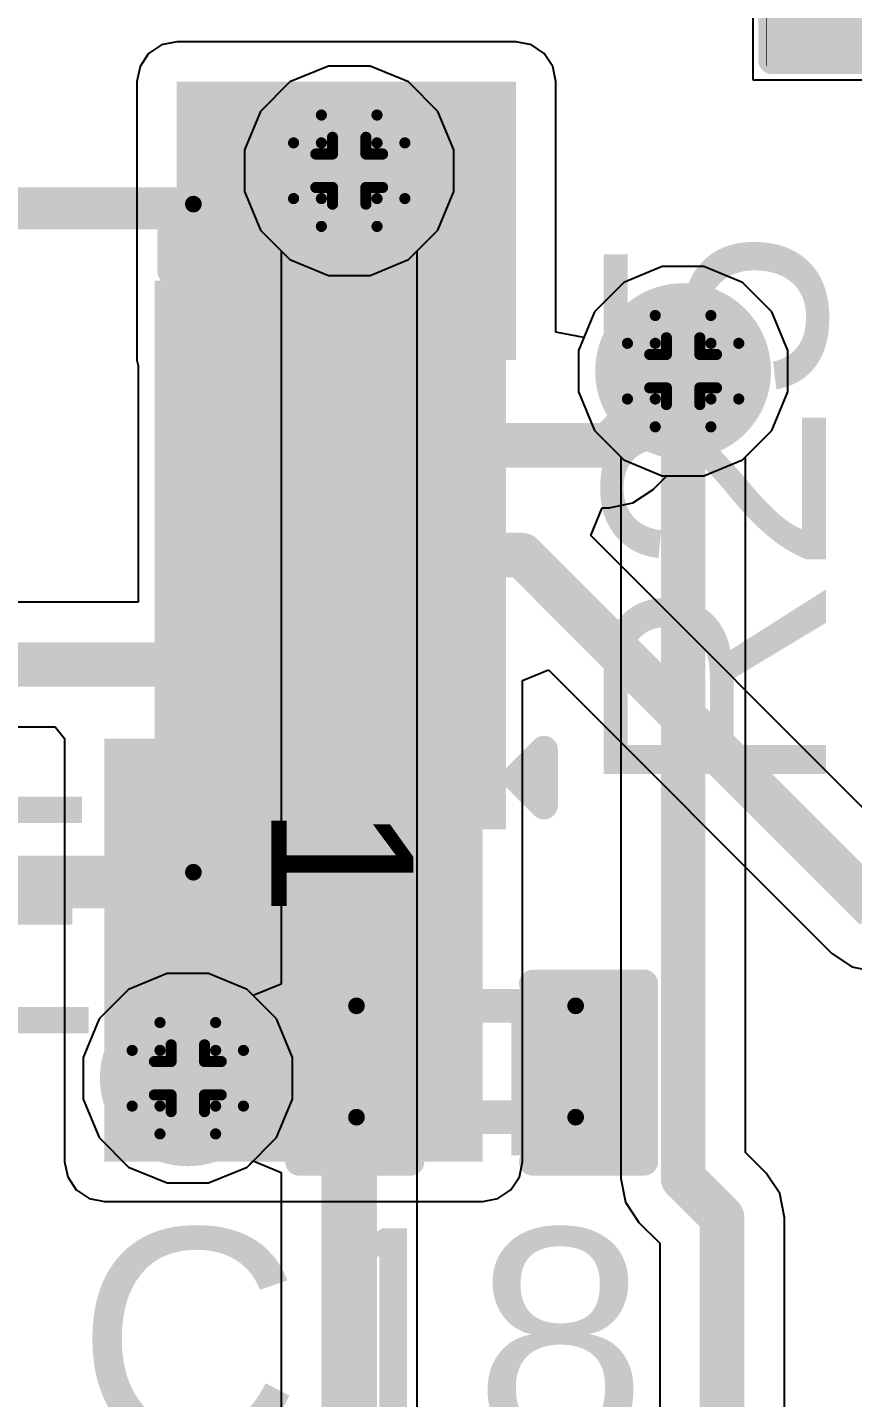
# Model space of a CAD drawing. Header units: inches. Extents: x -0.1 to 17.9, y -0.8 to 4.8.
# Drawn here: x 0.8502 to 0.9985, y 3.1356 to 3.3817 of the extents above; entities that cross this region are included whole.
import ezdxf

# ---------------------------------------------------------------- set-up
doc = ezdxf.new("R2010")
doc.units = ezdxf.units.IN
doc.header["$MEASUREMENT"] = 0
for name, color, linetype in [('Bottom Layer 1', 5, 'Continuous'), ('Bottom Solder', 6, 'Continuous'), ('Drill Drawing', 1, 'Continuous'), ('GND+Signal', 16, 'Continuous'), ('Pad Holes', 156, 'Continuous'), ('PWR+Signal', 76, 'Continuous'), ('Top 3D Body', 56, 'Continuous'), ('Top Layer 1', 1, 'Continuous'), ('Top Overlay', 2, 'Continuous'), ('Top Paste', 8, 'Continuous'), ('Top Solder', 216, 'Continuous'), ('Via Holes', 16, 'Continuous')]:
    doc.layers.add(name, color=color, linetype=linetype)
doc.styles.add('Arial', font='', dxfattribs={"height": 0.2})
doc.styles.get('Arial').set_extended_font_data('Arial')

# ---------------------------------------------------------------- blocks, each defined once
blk = doc.blocks.new('10_MSOP_117')
at = {"layer": 'Top Layer 1'}
for points in [[(-0.11417, 0.04528), (-0.05906, 0.04528), (-0.05906, 0.03346), (-0.11417, 0.03346)], [(0.05906, 0.04528), (0.11417, 0.04528), (0.11417, 0.03346), (0.05906, 0.03346)], [(-0.11417, 0.02559), (-0.05906, 0.02559), (-0.05906, 0.01378), (-0.11417, 0.01378)], [(0.05906, 0.02559), (0.11417, 0.02559), (0.11417, 0.01378), (0.05906, 0.01378)], [(-0.11417, 0.00591), (-0.05906, 0.00591), (-0.05906, -0.00591), (-0.11417, -0.00591)], [(0.05906, 0.00591), (0.11417, 0.00591), (0.11417, -0.00591), (0.05906, -0.00591)], [(-0.11417, -0.01378), (-0.05906, -0.01378), (-0.05906, -0.02559), (-0.11417, -0.02559)], [(0.05906, -0.01378), (0.11417, -0.01378), (0.11417, -0.02559), (0.05906, -0.02559)], [(-0.11417, -0.03346), (-0.05906, -0.03346), (-0.05906, -0.04528), (-0.11417, -0.04528)], [(0.05906, -0.03346), (0.11417, -0.03346), (0.11417, -0.04528), (0.05906, -0.04528)]]:
    blk.add_hatch(color=1, dxfattribs=at).paths.add_polyline_path(points)
at = {"layer": 'Top Paste'}
for points in [[(-0.11417, 0.04528), (-0.05906, 0.04528), (-0.05906, 0.03346), (-0.11417, 0.03346)], [(0.05906, 0.04528), (0.11417, 0.04528), (0.11417, 0.03346), (0.05906, 0.03346)], [(-0.11417, 0.02559), (-0.05906, 0.02559), (-0.05906, 0.01378), (-0.11417, 0.01378)], [(0.05906, 0.02559), (0.11417, 0.02559), (0.11417, 0.01378), (0.05906, 0.01378)], [(-0.11417, 0.00591), (-0.05906, 0.00591), (-0.05906, -0.00591), (-0.11417, -0.00591)], [(0.05906, 0.00591), (0.11417, 0.00591), (0.11417, -0.00591), (0.05906, -0.00591)], [(-0.11417, -0.01378), (-0.05906, -0.01378), (-0.05906, -0.02559), (-0.11417, -0.02559)], [(0.05906, -0.01378), (0.11417, -0.01378), (0.11417, -0.02559), (0.05906, -0.02559)], [(-0.11417, -0.03346), (-0.05906, -0.03346), (-0.05906, -0.04528), (-0.11417, -0.04528)], [(0.05906, -0.03346), (0.11417, -0.03346), (0.11417, -0.04528), (0.05906, -0.04528)]]:
    blk.add_hatch(color=8, dxfattribs=at).paths.add_polyline_path(points)
at = {"layer": 'Top Solder'}
for points in [[(-0.11817, 0.04928), (-0.05506, 0.04928), (-0.05506, 0.02946), (-0.11817, 0.02946)], [(0.05506, 0.04928), (0.11817, 0.04928), (0.11817, 0.02946), (0.05506, 0.02946)], [(-0.11817, 0.02959), (-0.05506, 0.02959), (-0.05506, 0.00978), (-0.11817, 0.00978)], [(0.05506, 0.02959), (0.11817, 0.02959), (0.11817, 0.00978), (0.05506, 0.00978)], [(-0.11817, 0.00991), (-0.05506, 0.00991), (-0.05506, -0.00991), (-0.11817, -0.00991)], [(0.05506, 0.00991), (0.11817, 0.00991), (0.11817, -0.00991), (0.05506, -0.00991)], [(-0.11817, -0.00978), (-0.05506, -0.00978), (-0.05506, -0.02959), (-0.11817, -0.02959)], [(0.05506, -0.00978), (0.11817, -0.00978), (0.11817, -0.02959), (0.05506, -0.02959)], [(-0.11817, -0.02946), (-0.05506, -0.02946), (-0.05506, -0.04928), (-0.11817, -0.04928)], [(0.05506, -0.02946), (0.11817, -0.02946), (0.11817, -0.04928), (0.05506, -0.04928)]]:
    blk.add_hatch(color=216, dxfattribs=at).paths.add_polyline_path(points)
at = {"layer": 'Top Overlay'}
for points in [[(0.058, 0.061, 0.005, 0.005, 0), (-0.058, 0.061, 0.005, 0.005, 0)], [(-0.058, 0.061, 0.005, 0.005, 0), (-0.058, 0.051, 0.005, 0.005, 0)], [(0.058, 0.061, 0.005, 0.005, 0), (0.058, 0.051, 0.005, 0.005, 0)], [(-0.12, 0.04, 0.005, 0.005, 0), (-0.125, 0.045, 0.005, 0.005, 0)], [(-0.125, 0.045, 0.005, 0.005, 0), (-0.125, 0.035, 0.005, 0.005, 0)], [(-0.12, 0.04, 0.005, 0.005, 0), (-0.125, 0.035, 0.005, 0.005, 0)], [(-0.058, -0.051, 0.005, 0.005, 0), (-0.058, -0.061, 0.005, 0.005, 0)], [(0.058, -0.051, 0.005, 0.005, 0), (0.058, -0.061, 0.005, 0.005, 0)], [(0.058, -0.061, 0.005, 0.005, 0), (-0.058, -0.061, 0.005, 0.005, 0)]]:
    blk.add_lwpolyline(points, format="xyseb", dxfattribs=at)
for points in [[(-0.05925, 0.061, 0.0025, 0.0025, 1), (-0.05675, 0.061, 0.0025, 0.0025, 1)], [(-0.05925, 0.061, 0.0025, 0.0025, 1), (-0.05675, 0.061, 0.0025, 0.0025, 1)], [(0.05675, 0.061, 0.0025, 0.0025, 1), (0.05925, 0.061, 0.0025, 0.0025, 1)], [(0.05675, 0.061, 0.0025, 0.0025, 1), (0.05925, 0.061, 0.0025, 0.0025, 1)], [(-0.05925, 0.051, 0.0025, 0.0025, 1), (-0.05675, 0.051, 0.0025, 0.0025, 1)], [(0.05675, 0.051, 0.0025, 0.0025, 1), (0.05925, 0.051, 0.0025, 0.0025, 1)], [(-0.12625, 0.045, 0.0025, 0.0025, 1), (-0.12375, 0.045, 0.0025, 0.0025, 1)], [(-0.12625, 0.045, 0.0025, 0.0025, 1), (-0.12375, 0.045, 0.0025, 0.0025, 1)], [(-0.12125, 0.04, 0.0025, 0.0025, 1), (-0.11875, 0.04, 0.0025, 0.0025, 1)], [(-0.12125, 0.04, 0.0025, 0.0025, 1), (-0.11875, 0.04, 0.0025, 0.0025, 1)], [(-0.12625, 0.035, 0.0025, 0.0025, 1), (-0.12375, 0.035, 0.0025, 0.0025, 1)], [(-0.12625, 0.035, 0.0025, 0.0025, 1), (-0.12375, 0.035, 0.0025, 0.0025, 1)], [(-0.05925, -0.051, 0.0025, 0.0025, 1), (-0.05675, -0.051, 0.0025, 0.0025, 1)], [(0.05675, -0.051, 0.0025, 0.0025, 1), (0.05925, -0.051, 0.0025, 0.0025, 1)], [(-0.05925, -0.061, 0.0025, 0.0025, 1), (-0.05675, -0.061, 0.0025, 0.0025, 1)], [(-0.05925, -0.061, 0.0025, 0.0025, 1), (-0.05675, -0.061, 0.0025, 0.0025, 1)], [(0.05675, -0.061, 0.0025, 0.0025, 1), (0.05925, -0.061, 0.0025, 0.0025, 1)], [(0.05675, -0.061, 0.0025, 0.0025, 1), (0.05925, -0.061, 0.0025, 0.0025, 1)]]:
    blk.add_lwpolyline(points, format="xyseb", close=True, dxfattribs=at)
blk = doc.blocks.new('R___0402_138')
at = {"layer": 'Top Layer 1'}
for points in [[(-0.0275, -0.0125), (-0.0275, 0.0125), (-0.0095, 0.0125), (-0.0095, -0.0125)], [(0.0095, -0.0125), (0.0095, 0.0125), (0.0275, 0.0125), (0.0275, -0.0125)]]:
    blk.add_hatch(color=1, dxfattribs=at).paths.add_polyline_path(points)
at = {"layer": 'Top Paste'}
for points in [[(-0.0275, -0.0125), (-0.0275, 0.0125), (-0.0095, 0.0125), (-0.0095, -0.0125)], [(0.0095, -0.0125), (0.0095, 0.0125), (0.0275, 0.0125), (0.0275, -0.0125)]]:
    blk.add_hatch(color=8, dxfattribs=at).paths.add_polyline_path(points)
at = {"layer": 'Top Solder'}
for points in [[(-0.02967, -0.01466), (-0.02967, 0.01467), (-0.00733, 0.01467), (-0.00733, -0.01466)], [(0.00733, -0.01466), (0.00733, 0.01467), (0.02967, 0.01467), (0.02967, -0.01466)]]:
    blk.add_hatch(color=216, dxfattribs=at).paths.add_polyline_path(points)
at = {"layer": 'Top Overlay'}
for points in [[(-0.031, -0.016, 0.005, 0.005, 0), (-0.031, 0.016, 0.005, 0.005, 0)], [(0.031, 0.016, 0.005, 0.005, 0), (-0.031, 0.016, 0.005, 0.005, 0)], [(0.031, -0.016, 0.005, 0.005, 0), (0.031, 0.016, 0.005, 0.005, 0)], [(0.031, -0.016, 0.005, 0.005, 0), (-0.031, -0.016, 0.005, 0.005, 0)], [(0.032, -0.017, 0.000127, 0.000127, 0), (-0.032, -0.017, 0.000127, 0.000127, 0)]]:
    blk.add_lwpolyline(points, format="xyseb", dxfattribs=at)
for points in [[(-0.03225, 0.016, 0.0025, 0.0025, 1), (-0.02975, 0.016, 0.0025, 0.0025, 1)], [(-0.03225, 0.016, 0.0025, 0.0025, 1), (-0.02975, 0.016, 0.0025, 0.0025, 1)], [(0.02975, 0.016, 0.0025, 0.0025, 1), (0.03225, 0.016, 0.0025, 0.0025, 1)], [(0.02975, 0.016, 0.0025, 0.0025, 1), (0.03225, 0.016, 0.0025, 0.0025, 1)], [(-0.03225, -0.016, 0.0025, 0.0025, 1), (-0.02975, -0.016, 0.0025, 0.0025, 1)], [(-0.03225, -0.016, 0.0025, 0.0025, 1), (-0.02975, -0.016, 0.0025, 0.0025, 1)], [(0.02975, -0.016, 0.0025, 0.0025, 1), (0.03225, -0.016, 0.0025, 0.0025, 1)], [(0.02975, -0.016, 0.0025, 0.0025, 1), (0.03225, -0.016, 0.0025, 0.0025, 1)], [(-0.03203, -0.017, 0.0000635, 0.0000635, 1), (-0.03197, -0.017, 0.0000635, 0.0000635, 1)], [(0.03197, -0.017, 0.0000635, 0.0000635, 1), (0.03203, -0.017, 0.0000635, 0.0000635, 1)]]:
    blk.add_lwpolyline(points, format="xyseb", close=True, dxfattribs=at)
blk = doc.blocks.new('C___0402_230')
at = {"layer": 'Top Layer 1'}
for points in [[(-0.0275, -0.0125), (-0.0275, 0.0125), (-0.0095, 0.0125), (-0.0095, -0.0125)], [(0.0095, -0.0125), (0.0095, 0.0125), (0.0275, 0.0125), (0.0275, -0.0125)]]:
    blk.add_hatch(color=1, dxfattribs=at).paths.add_polyline_path(points)
at = {"layer": 'Top Paste'}
for points in [[(-0.0275, -0.0125), (-0.0275, 0.0125), (-0.0095, 0.0125), (-0.0095, -0.0125)], [(0.0095, -0.0125), (0.0095, 0.0125), (0.0275, 0.0125), (0.0275, -0.0125)]]:
    blk.add_hatch(color=8, dxfattribs=at).paths.add_polyline_path(points)
at = {"layer": 'Top Solder'}
for points in [[(-0.02986, -0.01486), (-0.02986, 0.01486), (-0.00714, 0.01486), (-0.00714, -0.01486)], [(0.00714, -0.01486), (0.00714, 0.01486), (0.02986, 0.01486), (0.02986, -0.01486)]]:
    blk.add_hatch(color=216, dxfattribs=at).paths.add_polyline_path(points)
at = {"layer": 'Top Overlay'}
for points in [[(-0.031, 0.016, 0.005, 0.005, 0), (-0.031, -0.016, 0.005, 0.005, 0)], [(-0.011, 0.016, 0.005, 0.005, 0), (-0.031, 0.016, 0.005, 0.005, 0)], [(0.031, 0.016, 0.005, 0.005, 0), (0.011, 0.016, 0.005, 0.005, 0)], [(0.031, 0.016, 0.005, 0.005, 0), (0.031, -0.016, 0.005, 0.005, 0)], [(-0.011, -0.016, 0.005, 0.005, 0), (-0.031, -0.016, 0.005, 0.005, 0)], [(0.031, -0.016, 0.005, 0.005, 0), (0.011, -0.016, 0.005, 0.005, 0)]]:
    blk.add_lwpolyline(points, format="xyseb", dxfattribs=at)
for points in [[(-0.03225, 0.016, 0.0025, 0.0025, 1), (-0.02975, 0.016, 0.0025, 0.0025, 1)], [(-0.03225, 0.016, 0.0025, 0.0025, 1), (-0.02975, 0.016, 0.0025, 0.0025, 1)], [(-0.01225, 0.016, 0.0025, 0.0025, 1), (-0.00975, 0.016, 0.0025, 0.0025, 1)], [(0.00975, 0.016, 0.0025, 0.0025, 1), (0.01225, 0.016, 0.0025, 0.0025, 1)], [(0.02975, 0.016, 0.0025, 0.0025, 1), (0.03225, 0.016, 0.0025, 0.0025, 1)], [(0.02975, 0.016, 0.0025, 0.0025, 1), (0.03225, 0.016, 0.0025, 0.0025, 1)], [(-0.03225, -0.016, 0.0025, 0.0025, 1), (-0.02975, -0.016, 0.0025, 0.0025, 1)], [(-0.03225, -0.016, 0.0025, 0.0025, 1), (-0.02975, -0.016, 0.0025, 0.0025, 1)], [(-0.01225, -0.016, 0.0025, 0.0025, 1), (-0.00975, -0.016, 0.0025, 0.0025, 1)], [(0.00975, -0.016, 0.0025, 0.0025, 1), (0.01225, -0.016, 0.0025, 0.0025, 1)], [(0.02975, -0.016, 0.0025, 0.0025, 1), (0.03225, -0.016, 0.0025, 0.0025, 1)], [(0.02975, -0.016, 0.0025, 0.0025, 1), (0.03225, -0.016, 0.0025, 0.0025, 1)]]:
    blk.add_lwpolyline(points, format="xyseb", close=True, dxfattribs=at)

msp = doc.modelspace()

# ---------------------------------------------------------------- hatches: boundary and pattern name
at = {"layer": 'Bottom Layer 1'}
h = msp.add_hatch(color=5, dxfattribs=at)
edge = h.paths.add_edge_path()
edge.add_arc((0.908, 3.356), 0.01181, 0, 360)
h = msp.add_hatch(color=5, dxfattribs=at)
edge = h.paths.add_edge_path()
edge.add_arc((0.968, 3.32), 0.01181, 0, 360)
h = msp.add_hatch(color=5, dxfattribs=at)
edge = h.paths.add_edge_path()
edge.add_arc((0.879, 3.193), 0.01181, 0, 360)
at = {"layer": 'Bottom Solder'}
h = msp.add_hatch(color=6, dxfattribs=at)
edge = h.paths.add_edge_path()
edge.add_arc((0.908, 3.356), 0.01581, 0, 360)
h = msp.add_hatch(color=6, dxfattribs=at)
edge = h.paths.add_edge_path()
edge.add_arc((0.968, 3.32), 0.01581, 0, 360)
h = msp.add_hatch(color=6, dxfattribs=at)
edge = h.paths.add_edge_path()
edge.add_arc((0.879, 3.193), 0.01581, 0, 360)
at = {"layer": 'GND+Signal'}
h = msp.add_hatch(color=16, dxfattribs=at)
edge = h.paths.add_edge_path()
edge.add_arc((0.908, 3.356), 0.01181, 0, 360)
h = msp.add_hatch(color=16, dxfattribs=at)
edge = h.paths.add_edge_path()
edge.add_arc((0.968, 3.32), 0.01181, 0, 360)
h = msp.add_hatch(color=16, dxfattribs=at)
edge = h.paths.add_edge_path()
edge.add_arc((0.879, 3.193), 0.01181, 0, 360)
at = {"layer": 'Pad Holes'}
h = msp.add_hatch(color=7, dxfattribs=at)
edge = h.paths.add_edge_path()
edge.add_arc((0.88, 3.35), 0.0015, 0, 360)
h = msp.add_hatch(color=7, dxfattribs=at)
edge = h.paths.add_edge_path()
edge.add_arc((0.88, 3.35), 0.0015, 0, 360)
h = msp.add_hatch(color=7, dxfattribs=at)
edge = h.paths.add_edge_path()
edge.add_arc((0.88, 3.23), 0.0015, 0, 360)
h = msp.add_hatch(color=7, dxfattribs=at)
edge = h.paths.add_edge_path()
edge.add_arc((0.88, 3.23), 0.0015, 0, 360)
h = msp.add_hatch(color=7, dxfattribs=at)
edge = h.paths.add_edge_path()
edge.add_arc((0.90931, 3.206), 0.0015, 0, 360)
h = msp.add_hatch(color=7, dxfattribs=at)
edge = h.paths.add_edge_path()
edge.add_arc((0.94869, 3.206), 0.0015, 0, 360)
h = msp.add_hatch(color=7, dxfattribs=at)
edge = h.paths.add_edge_path()
edge.add_arc((0.90931, 3.186), 0.0015, 0, 360)
h = msp.add_hatch(color=7, dxfattribs=at)
edge = h.paths.add_edge_path()
edge.add_arc((0.94869, 3.186), 0.0015, 0, 360)
at = {"layer": 'PWR+Signal'}
h = msp.add_hatch(color=76, dxfattribs=at)
edge = h.paths.add_edge_path()
edge.add_arc((0.908, 3.356), 0.01181, 0, 360)
h = msp.add_hatch(color=76, dxfattribs=at)
edge = h.paths.add_edge_path()
edge.add_arc((0.968, 3.32), 0.01181, 0, 360)
h = msp.add_hatch(color=76, dxfattribs=at)
edge = h.paths.add_edge_path()
edge.add_arc((0.879, 3.193), 0.01181, 0, 360)
at = {"layer": 'Top 3D Body'}
h = msp.add_hatch(color=56, dxfattribs=at)
edge = h.paths.add_edge_path()
edge.add_arc((0.88, 3.35), 0.0015, 0, 360)
h = msp.add_hatch(color=56, dxfattribs=at)
edge = h.paths.add_edge_path()
edge.add_arc((0.88, 3.35), 0.0015, 0, 360)
h = msp.add_hatch(color=56, dxfattribs=at)
edge = h.paths.add_edge_path()
edge.add_arc((0.88, 3.23), 0.0015, 0, 360)
h = msp.add_hatch(color=56, dxfattribs=at)
edge = h.paths.add_edge_path()
edge.add_arc((0.88, 3.23), 0.0015, 0, 360)
h = msp.add_hatch(color=56, dxfattribs=at)
edge = h.paths.add_edge_path()
edge.add_arc((0.90931, 3.206), 0.0015, 0, 360)
h = msp.add_hatch(color=56, dxfattribs=at)
edge = h.paths.add_edge_path()
edge.add_arc((0.94869, 3.206), 0.0015, 0, 360)
h = msp.add_hatch(color=56, dxfattribs=at)
edge = h.paths.add_edge_path()
edge.add_arc((0.90931, 3.186), 0.0015, 0, 360)
h = msp.add_hatch(color=56, dxfattribs=at)
edge = h.paths.add_edge_path()
edge.add_arc((0.94869, 3.186), 0.0015, 0, 360)
at = {"layer": 'Top Layer 1'}
for points in [[(0.877, 3.322), (0.938, 3.322), (0.938, 3.372), (0.877, 3.372)], [(0.864, 3.178), (0.932, 3.178), (0.932, 3.254), (0.864, 3.254)]]:
    msp.add_hatch(color=1, dxfattribs=at).paths.add_polyline_path(points)
h = msp.add_hatch(color=1, dxfattribs=at)
edge = h.paths.add_edge_path()
edge.add_arc((0.908, 3.356), 0.01181, 0, 360)
h = msp.add_hatch(color=1, dxfattribs=at)
edge = h.paths.add_edge_path()
edge.add_arc((0.968, 3.32), 0.01181, 0, 360)
h = msp.add_hatch(color=1, dxfattribs=at)
edge = h.paths.add_edge_path()
edge.add_arc((0.879, 3.193), 0.01181, 0, 360)
at = {"layer": 'Via Holes'}
h = msp.add_hatch(color=7, dxfattribs=at)
edge = h.paths.add_edge_path()
edge.add_arc((0.908, 3.356), 0.00591, 0, 360)
h = msp.add_hatch(color=7, dxfattribs=at)
edge = h.paths.add_edge_path()
edge.add_arc((0.968, 3.32), 0.00591, 0, 360)
h = msp.add_hatch(color=7, dxfattribs=at)
edge = h.paths.add_edge_path()
edge.add_arc((0.879, 3.193), 0.00591, 0, 360)

# ---------------------------------------------------------------- linework, layer by layer
at = {"layer": 'Bottom Layer 1'}
for p, q in [((0.90426, 3.37481), (0.89734, 3.37195)), ((0.91174, 3.37481), (0.90426, 3.37481)), ((0.91866, 3.37195), (0.91174, 3.37481)), ((0.89734, 3.37195), (0.89205, 3.36666)), ((0.92395, 3.36666), (0.91866, 3.37195)), ((0.89205, 3.36666), (0.88919, 3.35974)), ((0.92681, 3.35974), (0.92395, 3.36666)), ((0.88919, 3.35974), (0.88919, 3.35226)), ((0.92681, 3.35226), (0.92681, 3.35974)), ((0.88919, 3.35226), (0.89205, 3.34534)), ((0.92395, 3.34534), (0.92681, 3.35226)), ((0.89205, 3.34534), (0.89734, 3.34005)), ((0.91866, 3.34005), (0.92395, 3.34534)), ((0.89734, 3.34005), (0.90426, 3.33719)), ((0.91174, 3.33719), (0.91866, 3.34005)), ((0.96426, 3.33881), (0.95734, 3.33595)), ((0.97174, 3.33881), (0.96426, 3.33881)), ((0.97866, 3.33595), (0.97174, 3.33881)), ((0.90426, 3.33719), (0.91174, 3.33719)), ((0.95734, 3.33595), (0.95205, 3.33066)), ((0.98395, 3.33066), (0.97866, 3.33595)), ((0.95205, 3.33066), (0.94919, 3.32374)), ((0.98681, 3.32374), (0.98395, 3.33066)), ((0.94919, 3.32374), (0.94919, 3.31626)), ((0.98681, 3.31626), (0.98681, 3.32374)), ((0.94919, 3.31626), (0.95205, 3.30934)), ((0.98395, 3.30934), (0.98681, 3.31626)), ((0.95205, 3.30934), (0.95678, 3.30461)), ((0.97922, 3.30461), (0.98395, 3.30934)), ((0.95678, 3.30461), (0.95678, 3.175)), ((0.97922, 3.17965), (0.97922, 3.30461)), ((0.87526, 3.21181), (0.86834, 3.20895)), ((0.88274, 3.21181), (0.87526, 3.21181)), ((0.88966, 3.20895), (0.88274, 3.21181)), ((0.86834, 3.20895), (0.86305, 3.20366)), ((0.89495, 3.20366), (0.88966, 3.20895)), ((0.86305, 3.20366), (0.86019, 3.19674)), ((0.89781, 3.19674), (0.89495, 3.20366)), ((0.86019, 3.19674), (0.86019, 3.18926)), ((0.89781, 3.18926), (0.89781, 3.19674)), ((0.86019, 3.18926), (0.86305, 3.18234)), ((0.89495, 3.18234), (0.89781, 3.18926)), ((0.86305, 3.18234), (0.86834, 3.17705)), ((0.88966, 3.17705), (0.89495, 3.18234)), ((0.98293, 3.17593), (0.97922, 3.17965)), ((0.86834, 3.17705), (0.87526, 3.17419)), ((0.88274, 3.17419), (0.88966, 3.17705)), ((0.95678, 3.175), (0.95678, 3.175)), ((0.95678, 3.175), (0.95764, 3.17071)), ((0.98536, 3.17229), (0.98293, 3.17593)), ((0.98293, 3.17593), (0.98293, 3.17593)), ((0.87526, 3.17419), (0.88274, 3.17419)), ((0.95764, 3.17071), (0.96007, 3.16707)), ((0.98622, 3.168), (0.98536, 3.17229)), ((0.98622, 3.1247), (0.98622, 3.168)), ((0.98622, 3.168), (0.98622, 3.168)), ((0.96007, 3.16707), (0.96379, 3.16335)), ((0.96379, 3.16335), (0.96379, 3.1247))]:
    msp.add_line(p, q, dxfattribs=at)
for points in [[(0.968, 3.175, 0.008, 0.008, 0), (0.968, 3.32, 0.008, 0.008, 0)], [(0.968, 3.175, 0.008, 0.008, 0), (0.975, 3.168, 0.008, 0.008, 0)], [(0.975, 3.1, 0.008, 0.008, 0), (0.975, 3.168, 0.008, 0.008, 0)]]:
    msp.add_lwpolyline(points, format="xyseb", dxfattribs=at)
for points in [[(0.966, 3.32, 0.004, 0.004, 1), (0.97, 3.32, 0.004, 0.004, 1)], [(0.966, 3.175, 0.004, 0.004, 1), (0.97, 3.175, 0.004, 0.004, 1)], [(0.966, 3.175, 0.004, 0.004, 1), (0.97, 3.175, 0.004, 0.004, 1)], [(0.973, 3.168, 0.004, 0.004, 1), (0.977, 3.168, 0.004, 0.004, 1)], [(0.973, 3.168, 0.004, 0.004, 1), (0.977, 3.168, 0.004, 0.004, 1)]]:
    msp.add_lwpolyline(points, format="xyseb", close=True, dxfattribs=at)
at = {"layer": 'Drill Drawing'}
for points in [[(0.903, 3.361, 0.002, 0.002, 0), (0.903, 3.366, 0.002, 0.002, 0)], [(0.903, 3.366, 0.002, 0.002, 0), (0.913, 3.366, 0.002, 0.002, 0)], [(0.913, 3.361, 0.002, 0.002, 0), (0.913, 3.366, 0.002, 0.002, 0)], [(0.898, 3.351, 0.002, 0.002, 0), (0.898, 3.361, 0.002, 0.002, 0)], [(0.898, 3.361, 0.002, 0.002, 0), (0.903, 3.361, 0.002, 0.002, 0)], [(0.905, 3.359, 0.002, 0.002, 0), (0.905, 3.362, 0.002, 0.002, 0)], [(0.905, 3.362, 0.002, 0.002, 0), (0.911, 3.362, 0.002, 0.002, 0)], [(0.911, 3.359, 0.002, 0.002, 0), (0.911, 3.362, 0.002, 0.002, 0)], [(0.913, 3.361, 0.002, 0.002, 0), (0.918, 3.361, 0.002, 0.002, 0)], [(0.918, 3.351, 0.002, 0.002, 0), (0.918, 3.361, 0.002, 0.002, 0)], [(0.902, 3.353, 0.002, 0.002, 0), (0.902, 3.359, 0.002, 0.002, 0)], [(0.902, 3.359, 0.002, 0.002, 0), (0.905, 3.359, 0.002, 0.002, 0)], [(0.911, 3.359, 0.002, 0.002, 0), (0.914, 3.359, 0.002, 0.002, 0)], [(0.914, 3.353, 0.002, 0.002, 0), (0.914, 3.359, 0.002, 0.002, 0)], [(0.898, 3.351, 0.002, 0.002, 0), (0.903, 3.351, 0.002, 0.002, 0)], [(0.902, 3.353, 0.002, 0.002, 0), (0.905, 3.353, 0.002, 0.002, 0)], [(0.903, 3.346, 0.002, 0.002, 0), (0.903, 3.351, 0.002, 0.002, 0)], [(0.905, 3.35, 0.002, 0.002, 0), (0.905, 3.353, 0.002, 0.002, 0)], [(0.911, 3.353, 0.002, 0.002, 0), (0.914, 3.353, 0.002, 0.002, 0)], [(0.911, 3.35, 0.002, 0.002, 0), (0.911, 3.353, 0.002, 0.002, 0)], [(0.913, 3.351, 0.002, 0.002, 0), (0.918, 3.351, 0.002, 0.002, 0)], [(0.913, 3.346, 0.002, 0.002, 0), (0.913, 3.351, 0.002, 0.002, 0)], [(0.905, 3.35, 0.002, 0.002, 0), (0.911, 3.35, 0.002, 0.002, 0)], [(0.903, 3.346, 0.002, 0.002, 0), (0.913, 3.346, 0.002, 0.002, 0)], [(0.963, 3.325, 0.002, 0.002, 0), (0.963, 3.33, 0.002, 0.002, 0)], [(0.963, 3.33, 0.002, 0.002, 0), (0.973, 3.33, 0.002, 0.002, 0)], [(0.973, 3.325, 0.002, 0.002, 0), (0.973, 3.33, 0.002, 0.002, 0)], [(0.958, 3.315, 0.002, 0.002, 0), (0.958, 3.325, 0.002, 0.002, 0)], [(0.958, 3.325, 0.002, 0.002, 0), (0.963, 3.325, 0.002, 0.002, 0)], [(0.965, 3.323, 0.002, 0.002, 0), (0.965, 3.326, 0.002, 0.002, 0)], [(0.965, 3.326, 0.002, 0.002, 0), (0.971, 3.326, 0.002, 0.002, 0)], [(0.971, 3.323, 0.002, 0.002, 0), (0.971, 3.326, 0.002, 0.002, 0)], [(0.973, 3.325, 0.002, 0.002, 0), (0.978, 3.325, 0.002, 0.002, 0)], [(0.978, 3.315, 0.002, 0.002, 0), (0.978, 3.325, 0.002, 0.002, 0)], [(0.962, 3.317, 0.002, 0.002, 0), (0.962, 3.323, 0.002, 0.002, 0)], [(0.962, 3.323, 0.002, 0.002, 0), (0.965, 3.323, 0.002, 0.002, 0)], [(0.971, 3.323, 0.002, 0.002, 0), (0.974, 3.323, 0.002, 0.002, 0)], [(0.974, 3.317, 0.002, 0.002, 0), (0.974, 3.323, 0.002, 0.002, 0)], [(0.962, 3.317, 0.002, 0.002, 0), (0.965, 3.317, 0.002, 0.002, 0)], [(0.965, 3.314, 0.002, 0.002, 0), (0.965, 3.317, 0.002, 0.002, 0)], [(0.971, 3.317, 0.002, 0.002, 0), (0.974, 3.317, 0.002, 0.002, 0)], [(0.971, 3.314, 0.002, 0.002, 0), (0.971, 3.317, 0.002, 0.002, 0)], [(0.958, 3.315, 0.002, 0.002, 0), (0.963, 3.315, 0.002, 0.002, 0)], [(0.963, 3.31, 0.002, 0.002, 0), (0.963, 3.315, 0.002, 0.002, 0)], [(0.973, 3.315, 0.002, 0.002, 0), (0.978, 3.315, 0.002, 0.002, 0)], [(0.973, 3.31, 0.002, 0.002, 0), (0.973, 3.315, 0.002, 0.002, 0)], [(0.965, 3.314, 0.002, 0.002, 0), (0.971, 3.314, 0.002, 0.002, 0)], [(0.963, 3.31, 0.002, 0.002, 0), (0.973, 3.31, 0.002, 0.002, 0)], [(0.874, 3.198, 0.002, 0.002, 0), (0.874, 3.203, 0.002, 0.002, 0)], [(0.874, 3.203, 0.002, 0.002, 0), (0.884, 3.203, 0.002, 0.002, 0)], [(0.884, 3.198, 0.002, 0.002, 0), (0.884, 3.203, 0.002, 0.002, 0)], [(0.876, 3.196, 0.002, 0.002, 0), (0.876, 3.199, 0.002, 0.002, 0)], [(0.876, 3.199, 0.002, 0.002, 0), (0.882, 3.199, 0.002, 0.002, 0)], [(0.882, 3.196, 0.002, 0.002, 0), (0.882, 3.199, 0.002, 0.002, 0)], [(0.869, 3.188, 0.002, 0.002, 0), (0.869, 3.198, 0.002, 0.002, 0)], [(0.869, 3.198, 0.002, 0.002, 0), (0.874, 3.198, 0.002, 0.002, 0)], [(0.873, 3.19, 0.002, 0.002, 0), (0.873, 3.196, 0.002, 0.002, 0)], [(0.873, 3.196, 0.002, 0.002, 0), (0.876, 3.196, 0.002, 0.002, 0)], [(0.882, 3.196, 0.002, 0.002, 0), (0.885, 3.196, 0.002, 0.002, 0)], [(0.884, 3.198, 0.002, 0.002, 0), (0.889, 3.198, 0.002, 0.002, 0)], [(0.885, 3.19, 0.002, 0.002, 0), (0.885, 3.196, 0.002, 0.002, 0)], [(0.889, 3.188, 0.002, 0.002, 0), (0.889, 3.198, 0.002, 0.002, 0)], [(0.873, 3.19, 0.002, 0.002, 0), (0.876, 3.19, 0.002, 0.002, 0)], [(0.876, 3.187, 0.002, 0.002, 0), (0.876, 3.19, 0.002, 0.002, 0)], [(0.882, 3.19, 0.002, 0.002, 0), (0.885, 3.19, 0.002, 0.002, 0)], [(0.882, 3.187, 0.002, 0.002, 0), (0.882, 3.19, 0.002, 0.002, 0)], [(0.869, 3.188, 0.002, 0.002, 0), (0.874, 3.188, 0.002, 0.002, 0)], [(0.874, 3.183, 0.002, 0.002, 0), (0.874, 3.188, 0.002, 0.002, 0)], [(0.876, 3.187, 0.002, 0.002, 0), (0.882, 3.187, 0.002, 0.002, 0)], [(0.884, 3.188, 0.002, 0.002, 0), (0.889, 3.188, 0.002, 0.002, 0)], [(0.884, 3.183, 0.002, 0.002, 0), (0.884, 3.188, 0.002, 0.002, 0)], [(0.874, 3.183, 0.002, 0.002, 0), (0.884, 3.183, 0.002, 0.002, 0)]]:
    msp.add_lwpolyline(points, format="xyseb", dxfattribs=at)
for points in [[(0.9025, 3.366, 0.001, 0.001, 1), (0.9035, 3.366, 0.001, 0.001, 1)], [(0.9025, 3.366, 0.001, 0.001, 1), (0.9035, 3.366, 0.001, 0.001, 1)], [(0.9125, 3.366, 0.001, 0.001, 1), (0.9135, 3.366, 0.001, 0.001, 1)], [(0.9125, 3.366, 0.001, 0.001, 1), (0.9135, 3.366, 0.001, 0.001, 1)], [(0.8975, 3.361, 0.001, 0.001, 1), (0.8985, 3.361, 0.001, 0.001, 1)], [(0.8975, 3.361, 0.001, 0.001, 1), (0.8985, 3.361, 0.001, 0.001, 1)], [(0.9025, 3.361, 0.001, 0.001, 1), (0.9035, 3.361, 0.001, 0.001, 1)], [(0.9025, 3.361, 0.001, 0.001, 1), (0.9035, 3.361, 0.001, 0.001, 1)], [(0.9045, 3.362, 0.001, 0.001, 1), (0.9055, 3.362, 0.001, 0.001, 1)], [(0.9045, 3.362, 0.001, 0.001, 1), (0.9055, 3.362, 0.001, 0.001, 1)], [(0.9105, 3.362, 0.001, 0.001, 1), (0.9115, 3.362, 0.001, 0.001, 1)], [(0.9105, 3.362, 0.001, 0.001, 1), (0.9115, 3.362, 0.001, 0.001, 1)], [(0.9125, 3.361, 0.001, 0.001, 1), (0.9135, 3.361, 0.001, 0.001, 1)], [(0.9125, 3.361, 0.001, 0.001, 1), (0.9135, 3.361, 0.001, 0.001, 1)], [(0.9175, 3.361, 0.001, 0.001, 1), (0.9185, 3.361, 0.001, 0.001, 1)], [(0.9175, 3.361, 0.001, 0.001, 1), (0.9185, 3.361, 0.001, 0.001, 1)], [(0.9015, 3.359, 0.001, 0.001, 1), (0.9025, 3.359, 0.001, 0.001, 1)], [(0.9015, 3.359, 0.001, 0.001, 1), (0.9025, 3.359, 0.001, 0.001, 1)], [(0.9045, 3.359, 0.001, 0.001, 1), (0.9055, 3.359, 0.001, 0.001, 1)], [(0.9045, 3.359, 0.001, 0.001, 1), (0.9055, 3.359, 0.001, 0.001, 1)], [(0.9105, 3.359, 0.001, 0.001, 1), (0.9115, 3.359, 0.001, 0.001, 1)], [(0.9105, 3.359, 0.001, 0.001, 1), (0.9115, 3.359, 0.001, 0.001, 1)], [(0.9135, 3.359, 0.001, 0.001, 1), (0.9145, 3.359, 0.001, 0.001, 1)], [(0.9135, 3.359, 0.001, 0.001, 1), (0.9145, 3.359, 0.001, 0.001, 1)], [(0.8975, 3.351, 0.001, 0.001, 1), (0.8985, 3.351, 0.001, 0.001, 1)], [(0.8975, 3.351, 0.001, 0.001, 1), (0.8985, 3.351, 0.001, 0.001, 1)], [(0.9015, 3.353, 0.001, 0.001, 1), (0.9025, 3.353, 0.001, 0.001, 1)], [(0.9015, 3.353, 0.001, 0.001, 1), (0.9025, 3.353, 0.001, 0.001, 1)], [(0.9025, 3.351, 0.001, 0.001, 1), (0.9035, 3.351, 0.001, 0.001, 1)], [(0.9025, 3.351, 0.001, 0.001, 1), (0.9035, 3.351, 0.001, 0.001, 1)], [(0.9045, 3.353, 0.001, 0.001, 1), (0.9055, 3.353, 0.001, 0.001, 1)], [(0.9045, 3.353, 0.001, 0.001, 1), (0.9055, 3.353, 0.001, 0.001, 1)], [(0.9105, 3.353, 0.001, 0.001, 1), (0.9115, 3.353, 0.001, 0.001, 1)], [(0.9105, 3.353, 0.001, 0.001, 1), (0.9115, 3.353, 0.001, 0.001, 1)], [(0.9125, 3.351, 0.001, 0.001, 1), (0.9135, 3.351, 0.001, 0.001, 1)], [(0.9125, 3.351, 0.001, 0.001, 1), (0.9135, 3.351, 0.001, 0.001, 1)], [(0.9135, 3.353, 0.001, 0.001, 1), (0.9145, 3.353, 0.001, 0.001, 1)], [(0.9135, 3.353, 0.001, 0.001, 1), (0.9145, 3.353, 0.001, 0.001, 1)], [(0.9175, 3.351, 0.001, 0.001, 1), (0.9185, 3.351, 0.001, 0.001, 1)], [(0.9175, 3.351, 0.001, 0.001, 1), (0.9185, 3.351, 0.001, 0.001, 1)], [(0.9045, 3.35, 0.001, 0.001, 1), (0.9055, 3.35, 0.001, 0.001, 1)], [(0.9045, 3.35, 0.001, 0.001, 1), (0.9055, 3.35, 0.001, 0.001, 1)], [(0.9105, 3.35, 0.001, 0.001, 1), (0.9115, 3.35, 0.001, 0.001, 1)], [(0.9105, 3.35, 0.001, 0.001, 1), (0.9115, 3.35, 0.001, 0.001, 1)], [(0.9025, 3.346, 0.001, 0.001, 1), (0.9035, 3.346, 0.001, 0.001, 1)], [(0.9025, 3.346, 0.001, 0.001, 1), (0.9035, 3.346, 0.001, 0.001, 1)], [(0.9125, 3.346, 0.001, 0.001, 1), (0.9135, 3.346, 0.001, 0.001, 1)], [(0.9125, 3.346, 0.001, 0.001, 1), (0.9135, 3.346, 0.001, 0.001, 1)], [(0.9625, 3.33, 0.001, 0.001, 1), (0.9635, 3.33, 0.001, 0.001, 1)], [(0.9625, 3.33, 0.001, 0.001, 1), (0.9635, 3.33, 0.001, 0.001, 1)], [(0.9725, 3.33, 0.001, 0.001, 1), (0.9735, 3.33, 0.001, 0.001, 1)], [(0.9725, 3.33, 0.001, 0.001, 1), (0.9735, 3.33, 0.001, 0.001, 1)], [(0.9575, 3.325, 0.001, 0.001, 1), (0.9585, 3.325, 0.001, 0.001, 1)], [(0.9575, 3.325, 0.001, 0.001, 1), (0.9585, 3.325, 0.001, 0.001, 1)], [(0.9625, 3.325, 0.001, 0.001, 1), (0.9635, 3.325, 0.001, 0.001, 1)], [(0.9625, 3.325, 0.001, 0.001, 1), (0.9635, 3.325, 0.001, 0.001, 1)], [(0.9645, 3.326, 0.001, 0.001, 1), (0.9655, 3.326, 0.001, 0.001, 1)], [(0.9645, 3.326, 0.001, 0.001, 1), (0.9655, 3.326, 0.001, 0.001, 1)], [(0.9705, 3.326, 0.001, 0.001, 1), (0.9715, 3.326, 0.001, 0.001, 1)], [(0.9705, 3.326, 0.001, 0.001, 1), (0.9715, 3.326, 0.001, 0.001, 1)], [(0.9725, 3.325, 0.001, 0.001, 1), (0.9735, 3.325, 0.001, 0.001, 1)], [(0.9725, 3.325, 0.001, 0.001, 1), (0.9735, 3.325, 0.001, 0.001, 1)], [(0.9775, 3.325, 0.001, 0.001, 1), (0.9785, 3.325, 0.001, 0.001, 1)], [(0.9775, 3.325, 0.001, 0.001, 1), (0.9785, 3.325, 0.001, 0.001, 1)], [(0.9615, 3.323, 0.001, 0.001, 1), (0.9625, 3.323, 0.001, 0.001, 1)], [(0.9615, 3.323, 0.001, 0.001, 1), (0.9625, 3.323, 0.001, 0.001, 1)], [(0.9645, 3.323, 0.001, 0.001, 1), (0.9655, 3.323, 0.001, 0.001, 1)], [(0.9645, 3.323, 0.001, 0.001, 1), (0.9655, 3.323, 0.001, 0.001, 1)], [(0.9705, 3.323, 0.001, 0.001, 1), (0.9715, 3.323, 0.001, 0.001, 1)], [(0.9705, 3.323, 0.001, 0.001, 1), (0.9715, 3.323, 0.001, 0.001, 1)], [(0.9735, 3.323, 0.001, 0.001, 1), (0.9745, 3.323, 0.001, 0.001, 1)], [(0.9735, 3.323, 0.001, 0.001, 1), (0.9745, 3.323, 0.001, 0.001, 1)], [(0.9615, 3.317, 0.001, 0.001, 1), (0.9625, 3.317, 0.001, 0.001, 1)], [(0.9615, 3.317, 0.001, 0.001, 1), (0.9625, 3.317, 0.001, 0.001, 1)], [(0.9645, 3.317, 0.001, 0.001, 1), (0.9655, 3.317, 0.001, 0.001, 1)], [(0.9645, 3.317, 0.001, 0.001, 1), (0.9655, 3.317, 0.001, 0.001, 1)], [(0.9705, 3.317, 0.001, 0.001, 1), (0.9715, 3.317, 0.001, 0.001, 1)], [(0.9705, 3.317, 0.001, 0.001, 1), (0.9715, 3.317, 0.001, 0.001, 1)], [(0.9735, 3.317, 0.001, 0.001, 1), (0.9745, 3.317, 0.001, 0.001, 1)], [(0.9735, 3.317, 0.001, 0.001, 1), (0.9745, 3.317, 0.001, 0.001, 1)], [(0.9575, 3.315, 0.001, 0.001, 1), (0.9585, 3.315, 0.001, 0.001, 1)], [(0.9575, 3.315, 0.001, 0.001, 1), (0.9585, 3.315, 0.001, 0.001, 1)], [(0.9625, 3.315, 0.001, 0.001, 1), (0.9635, 3.315, 0.001, 0.001, 1)], [(0.9625, 3.315, 0.001, 0.001, 1), (0.9635, 3.315, 0.001, 0.001, 1)], [(0.9725, 3.315, 0.001, 0.001, 1), (0.9735, 3.315, 0.001, 0.001, 1)], [(0.9725, 3.315, 0.001, 0.001, 1), (0.9735, 3.315, 0.001, 0.001, 1)], [(0.9775, 3.315, 0.001, 0.001, 1), (0.9785, 3.315, 0.001, 0.001, 1)], [(0.9775, 3.315, 0.001, 0.001, 1), (0.9785, 3.315, 0.001, 0.001, 1)], [(0.9645, 3.314, 0.001, 0.001, 1), (0.9655, 3.314, 0.001, 0.001, 1)], [(0.9645, 3.314, 0.001, 0.001, 1), (0.9655, 3.314, 0.001, 0.001, 1)], [(0.9705, 3.314, 0.001, 0.001, 1), (0.9715, 3.314, 0.001, 0.001, 1)], [(0.9705, 3.314, 0.001, 0.001, 1), (0.9715, 3.314, 0.001, 0.001, 1)], [(0.9625, 3.31, 0.001, 0.001, 1), (0.9635, 3.31, 0.001, 0.001, 1)], [(0.9625, 3.31, 0.001, 0.001, 1), (0.9635, 3.31, 0.001, 0.001, 1)], [(0.9725, 3.31, 0.001, 0.001, 1), (0.9735, 3.31, 0.001, 0.001, 1)], [(0.9725, 3.31, 0.001, 0.001, 1), (0.9735, 3.31, 0.001, 0.001, 1)], [(0.8735, 3.203, 0.001, 0.001, 1), (0.8745, 3.203, 0.001, 0.001, 1)], [(0.8735, 3.203, 0.001, 0.001, 1), (0.8745, 3.203, 0.001, 0.001, 1)], [(0.8835, 3.203, 0.001, 0.001, 1), (0.8845, 3.203, 0.001, 0.001, 1)], [(0.8835, 3.203, 0.001, 0.001, 1), (0.8845, 3.203, 0.001, 0.001, 1)], [(0.8755, 3.199, 0.001, 0.001, 1), (0.8765, 3.199, 0.001, 0.001, 1)], [(0.8755, 3.199, 0.001, 0.001, 1), (0.8765, 3.199, 0.001, 0.001, 1)], [(0.8815, 3.199, 0.001, 0.001, 1), (0.8825, 3.199, 0.001, 0.001, 1)], [(0.8815, 3.199, 0.001, 0.001, 1), (0.8825, 3.199, 0.001, 0.001, 1)], [(0.8685, 3.198, 0.001, 0.001, 1), (0.8695, 3.198, 0.001, 0.001, 1)], [(0.8685, 3.198, 0.001, 0.001, 1), (0.8695, 3.198, 0.001, 0.001, 1)], [(0.8725, 3.196, 0.001, 0.001, 1), (0.8735, 3.196, 0.001, 0.001, 1)], [(0.8725, 3.196, 0.001, 0.001, 1), (0.8735, 3.196, 0.001, 0.001, 1)], [(0.8735, 3.198, 0.001, 0.001, 1), (0.8745, 3.198, 0.001, 0.001, 1)], [(0.8735, 3.198, 0.001, 0.001, 1), (0.8745, 3.198, 0.001, 0.001, 1)], [(0.8755, 3.196, 0.001, 0.001, 1), (0.8765, 3.196, 0.001, 0.001, 1)], [(0.8755, 3.196, 0.001, 0.001, 1), (0.8765, 3.196, 0.001, 0.001, 1)], [(0.8815, 3.196, 0.001, 0.001, 1), (0.8825, 3.196, 0.001, 0.001, 1)], [(0.8815, 3.196, 0.001, 0.001, 1), (0.8825, 3.196, 0.001, 0.001, 1)], [(0.8835, 3.198, 0.001, 0.001, 1), (0.8845, 3.198, 0.001, 0.001, 1)], [(0.8835, 3.198, 0.001, 0.001, 1), (0.8845, 3.198, 0.001, 0.001, 1)], [(0.8845, 3.196, 0.001, 0.001, 1), (0.8855, 3.196, 0.001, 0.001, 1)], [(0.8845, 3.196, 0.001, 0.001, 1), (0.8855, 3.196, 0.001, 0.001, 1)], [(0.8885, 3.198, 0.001, 0.001, 1), (0.8895, 3.198, 0.001, 0.001, 1)], [(0.8885, 3.198, 0.001, 0.001, 1), (0.8895, 3.198, 0.001, 0.001, 1)], [(0.8725, 3.19, 0.001, 0.001, 1), (0.8735, 3.19, 0.001, 0.001, 1)], [(0.8725, 3.19, 0.001, 0.001, 1), (0.8735, 3.19, 0.001, 0.001, 1)], [(0.8755, 3.19, 0.001, 0.001, 1), (0.8765, 3.19, 0.001, 0.001, 1)], [(0.8755, 3.19, 0.001, 0.001, 1), (0.8765, 3.19, 0.001, 0.001, 1)], [(0.8815, 3.19, 0.001, 0.001, 1), (0.8825, 3.19, 0.001, 0.001, 1)], [(0.8815, 3.19, 0.001, 0.001, 1), (0.8825, 3.19, 0.001, 0.001, 1)], [(0.8845, 3.19, 0.001, 0.001, 1), (0.8855, 3.19, 0.001, 0.001, 1)], [(0.8845, 3.19, 0.001, 0.001, 1), (0.8855, 3.19, 0.001, 0.001, 1)], [(0.8685, 3.188, 0.001, 0.001, 1), (0.8695, 3.188, 0.001, 0.001, 1)], [(0.8685, 3.188, 0.001, 0.001, 1), (0.8695, 3.188, 0.001, 0.001, 1)], [(0.8735, 3.188, 0.001, 0.001, 1), (0.8745, 3.188, 0.001, 0.001, 1)], [(0.8735, 3.188, 0.001, 0.001, 1), (0.8745, 3.188, 0.001, 0.001, 1)], [(0.8755, 3.187, 0.001, 0.001, 1), (0.8765, 3.187, 0.001, 0.001, 1)], [(0.8755, 3.187, 0.001, 0.001, 1), (0.8765, 3.187, 0.001, 0.001, 1)], [(0.8815, 3.187, 0.001, 0.001, 1), (0.8825, 3.187, 0.001, 0.001, 1)], [(0.8815, 3.187, 0.001, 0.001, 1), (0.8825, 3.187, 0.001, 0.001, 1)], [(0.8835, 3.188, 0.001, 0.001, 1), (0.8845, 3.188, 0.001, 0.001, 1)], [(0.8835, 3.188, 0.001, 0.001, 1), (0.8845, 3.188, 0.001, 0.001, 1)], [(0.8885, 3.188, 0.001, 0.001, 1), (0.8895, 3.188, 0.001, 0.001, 1)], [(0.8885, 3.188, 0.001, 0.001, 1), (0.8895, 3.188, 0.001, 0.001, 1)], [(0.8735, 3.183, 0.001, 0.001, 1), (0.8745, 3.183, 0.001, 0.001, 1)], [(0.8735, 3.183, 0.001, 0.001, 1), (0.8745, 3.183, 0.001, 0.001, 1)], [(0.8835, 3.183, 0.001, 0.001, 1), (0.8845, 3.183, 0.001, 0.001, 1)], [(0.8835, 3.183, 0.001, 0.001, 1), (0.8845, 3.183, 0.001, 0.001, 1)]]:
    msp.add_lwpolyline(points, format="xyseb", close=True, dxfattribs=at)
at = {"layer": 'GND+Signal'}
for p, q in [((0.90426, 3.37481), (0.89734, 3.37195)), ((0.91174, 3.37481), (0.90426, 3.37481)), ((0.91866, 3.37195), (0.91174, 3.37481)), ((0.89734, 3.37195), (0.89205, 3.36666)), ((0.92395, 3.36666), (0.91866, 3.37195)), ((0.89205, 3.36666), (0.88919, 3.35974)), ((0.92681, 3.35974), (0.92395, 3.36666)), ((0.88919, 3.35974), (0.88919, 3.35226)), ((0.92681, 3.35226), (0.92681, 3.35974)), ((0.88919, 3.35226), (0.89205, 3.34534)), ((0.92395, 3.34534), (0.92681, 3.35226)), ((0.89205, 3.34534), (0.89576, 3.34163)), ((0.92024, 3.34163), (0.92395, 3.34534)), ((0.89576, 3.34163), (0.89576, 3.20991)), ((0.92024, 2.903), (0.92024, 3.34163)), ((0.96426, 3.33881), (0.95734, 3.33595)), ((0.97174, 3.33881), (0.96426, 3.33881)), ((0.97866, 3.33595), (0.97174, 3.33881)), ((0.95734, 3.33595), (0.95205, 3.33066)), ((0.98395, 3.33066), (0.97866, 3.33595)), ((0.95205, 3.33066), (0.94919, 3.32374)), ((0.98681, 3.32374), (0.98395, 3.33066)), ((0.94919, 3.32374), (0.94919, 3.31626)), ((0.98681, 3.31626), (0.98681, 3.32374)), ((0.94919, 3.31626), (0.95205, 3.30934)), ((0.98395, 3.30934), (0.98681, 3.31626)), ((0.95205, 3.30934), (0.95734, 3.30405)), ((0.97866, 3.30405), (0.98395, 3.30934)), ((0.95734, 3.30405), (0.96426, 3.30119)), ((0.97174, 3.30119), (0.97866, 3.30405)), ((0.96426, 3.30119), (0.97174, 3.30119)), ((0.87526, 3.21181), (0.86834, 3.20895)), ((0.88274, 3.21181), (0.87526, 3.21181)), ((0.88966, 3.20895), (0.88274, 3.21181)), ((0.89576, 3.20991), (0.89076, 3.20784)), ((0.86834, 3.20895), (0.86305, 3.20366)), ((0.89076, 3.20784), (0.88966, 3.20895)), ((0.86305, 3.20366), (0.86019, 3.19674)), ((0.86019, 3.19674), (0.86019, 3.18926)), ((0.86019, 3.18926), (0.86305, 3.18234)), ((0.86305, 3.18234), (0.86834, 3.17705)), ((0.88966, 3.17705), (0.89076, 3.17816)), ((0.89076, 3.17816), (0.89576, 3.17609)), ((0.86834, 3.17705), (0.87526, 3.17419)), ((0.88274, 3.17419), (0.88966, 3.17705)), ((0.89576, 3.17609), (0.89576, 2.90807)), ((0.87526, 3.17419), (0.88274, 3.17419))]:
    msp.add_line(p, q, dxfattribs=at)
msp.add_lwpolyline([(0.908, 2.903, 0.01, 0.01, 0), (0.908, 3.356, 0.01, 0.01, 0)], format="xyseb", dxfattribs=at)
msp.add_lwpolyline([(0.9055, 3.356, 0.005, 0.005, 1), (0.9105, 3.356, 0.005, 0.005, 1)], format="xyseb", close=True, dxfattribs=at)
at = {"layer": 'PWR+Signal'}
for p, q in [((0.90426, 3.37481), (0.89734, 3.37195)), ((0.91174, 3.37481), (0.90426, 3.37481)), ((0.91866, 3.37195), (0.91174, 3.37481)), ((0.89734, 3.37195), (0.89205, 3.36666)), ((0.92395, 3.36666), (0.91866, 3.37195)), ((0.89205, 3.36666), (0.88919, 3.35974)), ((0.92681, 3.35974), (0.92395, 3.36666)), ((0.88919, 3.35974), (0.88919, 3.35226)), ((0.92681, 3.35226), (0.92681, 3.35974)), ((0.88919, 3.35226), (0.89205, 3.34534)), ((0.92395, 3.34534), (0.92681, 3.35226)), ((0.89205, 3.34534), (0.89734, 3.34005)), ((0.91866, 3.34005), (0.92395, 3.34534)), ((0.89734, 3.34005), (0.90426, 3.33719)), ((0.91174, 3.33719), (0.91866, 3.34005)), ((0.96426, 3.33881), (0.95734, 3.33595)), ((0.97174, 3.33881), (0.96426, 3.33881)), ((0.97866, 3.33595), (0.97174, 3.33881)), ((0.90426, 3.33719), (0.91174, 3.33719)), ((0.95734, 3.33595), (0.95205, 3.33066)), ((0.98395, 3.33066), (0.97866, 3.33595)), ((0.95205, 3.33066), (0.94919, 3.32374)), ((0.98681, 3.32374), (0.98395, 3.33066)), ((0.94919, 3.32374), (0.94919, 3.31626)), ((0.98681, 3.31626), (0.98681, 3.32374)), ((0.94919, 3.31626), (0.95205, 3.30934)), ((0.98395, 3.30934), (0.98681, 3.31626)), ((0.95205, 3.30934), (0.95734, 3.30405)), ((0.97866, 3.30405), (0.98395, 3.30934)), ((0.95734, 3.30405), (0.96426, 3.30119)), ((0.97174, 3.30119), (0.97866, 3.30405)), ((0.96426, 3.30119), (0.97174, 3.30119))]:
    msp.add_line(p, q, dxfattribs=at)
at = {"layer": 'Top 3D Body'}
for points in [[(0.76, 3.35, 0.006, 0.006, 0), (0.88, 3.35, 0.006, 0.006, 0)], [(0.88, 3.23, 0.006, 0.006, 0), (0.88, 3.35, 0.006, 0.006, 0)], [(0.76, 3.23, 0.006, 0.006, 0), (0.88, 3.23, 0.006, 0.006, 0)], [(0.90931, 3.206, 0.006, 0.006, 0), (0.94869, 3.206, 0.006, 0.006, 0)], [(0.90931, 3.186, 0.006, 0.006, 0), (0.94869, 3.186, 0.006, 0.006, 0)]]:
    msp.add_lwpolyline(points, format="xyseb", dxfattribs=at)
for points in [[(0.8785, 3.35, 0.003, 0.003, 1), (0.8815, 3.35, 0.003, 0.003, 1)], [(0.8785, 3.35, 0.003, 0.003, 1), (0.8815, 3.35, 0.003, 0.003, 1)], [(0.8785, 3.23, 0.003, 0.003, 1), (0.8815, 3.23, 0.003, 0.003, 1)], [(0.8785, 3.23, 0.003, 0.003, 1), (0.8815, 3.23, 0.003, 0.003, 1)], [(0.90781, 3.206, 0.003, 0.003, 1), (0.91081, 3.206, 0.003, 0.003, 1)], [(0.94719, 3.206, 0.003, 0.003, 1), (0.95019, 3.206, 0.003, 0.003, 1)], [(0.90781, 3.186, 0.003, 0.003, 1), (0.91081, 3.186, 0.003, 0.003, 1)], [(0.94719, 3.186, 0.003, 0.003, 1), (0.95019, 3.186, 0.003, 0.003, 1)]]:
    msp.add_lwpolyline(points, format="xyseb", close=True, dxfattribs=at)
at = {"layer": 'Top Layer 1'}
for p, q in [((0.9805, 3.40435), (0.9805, 3.37235)), ((0.877, 3.37914), (0.87427, 3.37859)), ((0.938, 3.37914), (0.877, 3.37914)), ((0.94073, 3.37859), (0.938, 3.37914)), ((0.87195, 3.37705), (0.87041, 3.37473)), ((0.87427, 3.37859), (0.87195, 3.37705)), ((0.94305, 3.37705), (0.94073, 3.37859)), ((0.94459, 3.37473), (0.94305, 3.37705)), ((0.87041, 3.37473), (0.86986, 3.372)), ((0.94514, 3.372), (0.94459, 3.37473)), ((0.86986, 3.372), (0.86986, 3.322)), ((0.94514, 3.32703), (0.94514, 3.372)), ((0.9805, 3.37235), (1.0195, 3.37235)), ((0.96426, 3.33881), (0.95734, 3.33595)), ((0.97174, 3.33881), (0.96426, 3.33881)), ((0.97866, 3.33595), (0.97174, 3.33881)), ((0.95734, 3.33595), (0.95205, 3.33066)), ((0.98395, 3.33066), (0.97866, 3.33595)), ((0.95205, 3.33066), (0.95014, 3.32603)), ((0.98681, 3.32374), (0.98395, 3.33066)), ((0.95014, 3.32603), (0.94514, 3.32703)), ((0.98681, 3.31626), (0.98681, 3.32374)), ((0.86986, 3.322), (0.87006, 3.32103)), ((0.87006, 3.32103), (0.87006, 3.27853)), ((0.98395, 3.30934), (0.98681, 3.31626)), ((0.97866, 3.30405), (0.98395, 3.30934)), ((0.97174, 3.30119), (0.97866, 3.30405)), ((0.96262, 3.29876), (0.96505, 3.30119)), ((0.96505, 3.30119), (0.97174, 3.30119)), ((0.95898, 3.29632), (0.96262, 3.29876)), ((0.95139, 3.29047), (0.95346, 3.29547)), ((0.95346, 3.29547), (0.95469, 3.29547)), ((0.95469, 3.29547), (0.95898, 3.29632)), ((0.95469, 3.29547), (0.95469, 3.29547)), ((1.00365, 3.23821), (0.95139, 3.29047)), ((0.87006, 3.27853), (0.84031, 3.27853)), ((0.93917, 3.26443), (0.94379, 3.26635)), ((0.94379, 3.26635), (0.99467, 3.21547)), ((0.93917, 3.23472), (0.93917, 3.26443)), ((0.84496, 3.2561), (0.85514, 3.2561)), ((0.85514, 3.2561), (0.85686, 3.254)), ((0.85686, 3.254), (0.85686, 3.178)), ((0.93914, 3.178), (0.93914, 3.23472)), ((0.93914, 3.23472), (0.93917, 3.23472)), ((0.99467, 3.21547), (0.99467, 3.21547)), ((0.99467, 3.21547), (0.99831, 3.21303)), ((0.99831, 3.21303), (1.0026, 3.21218)), ((0.85686, 3.178), (0.85741, 3.17527)), ((0.93859, 3.17527), (0.93914, 3.178)), ((0.85741, 3.17527), (0.85895, 3.17295)), ((0.93705, 3.17295), (0.93859, 3.17527)), ((0.85895, 3.17295), (0.86127, 3.17141)), ((0.93473, 3.17141), (0.93705, 3.17295)), ((0.86127, 3.17141), (0.864, 3.17086)), ((0.864, 3.17086), (0.932, 3.17086)), ((0.932, 3.17086), (0.93473, 3.17141))]:
    msp.add_line(p, q, dxfattribs=at)
for points in [[(0.95469, 3.30669, 0.008, 0.008, 0), (0.968, 3.32, 0.008, 0.008, 0)], [(0.90461, 3.30669, 0.008, 0.008, 0), (0.95469, 3.30669, 0.008, 0.008, 0)], [(0.90461, 3.287, 0.008, 0.008, 0), (0.90464, 3.28697, 0.008, 0.008, 0)], [(0.90464, 3.28697, 0.008, 0.008, 0), (0.93903, 3.28697, 0.008, 0.008, 0)], [(0.93903, 3.28697, 0.008, 0.008, 0), (1.0026, 3.2234, 0.008, 0.008, 0)], [(0.84031, 3.26731, 0.008, 0.008, 0), (0.90461, 3.26731, 0.008, 0.008, 0)]]:
    msp.add_lwpolyline(points, format="xyseb", dxfattribs=at)
for points in [[(0.966, 3.32, 0.004, 0.004, 1), (0.97, 3.32, 0.004, 0.004, 1)], [(0.90261, 3.30669, 0.004, 0.004, 1), (0.90661, 3.30669, 0.004, 0.004, 1)], [(0.95269, 3.30669, 0.004, 0.004, 1), (0.95669, 3.30669, 0.004, 0.004, 1)], [(0.95269, 3.30669, 0.004, 0.004, 1), (0.95669, 3.30669, 0.004, 0.004, 1)], [(0.90261, 3.287, 0.004, 0.004, 1), (0.90661, 3.287, 0.004, 0.004, 1)], [(0.90264, 3.28697, 0.004, 0.004, 1), (0.90664, 3.28697, 0.004, 0.004, 1)], [(0.90264, 3.28697, 0.004, 0.004, 1), (0.90664, 3.28697, 0.004, 0.004, 1)], [(0.93703, 3.28697, 0.004, 0.004, 1), (0.94103, 3.28697, 0.004, 0.004, 1)], [(0.93703, 3.28697, 0.004, 0.004, 1), (0.94103, 3.28697, 0.004, 0.004, 1)], [(0.90261, 3.26731, 0.004, 0.004, 1), (0.90661, 3.26731, 0.004, 0.004, 1)]]:
    msp.add_lwpolyline(points, format="xyseb", close=True, dxfattribs=at)

# ---------------------------------------------------------------- block references
for name, p, rotation in [('R___0402_138', (1, 3.40685), 270), ('10_MSOP_117', (0.818, 3.287), 180), ('C___0402_230', (0.93, 3.194), 180)]:
    msp.add_blockref(name, p, dxfattribs=dict(rotation=rotation))

# ---------------------------------------------------------------- texts
at = {"layer": 'Top 3D Body', "style": 'Arial'}
msp.add_text('TMPWREN', height=0.0425, dxfattribs=at).set_placement((0.59992, 3.20107))
msp.add_text('1', height=0.0255, rotation=270, dxfattribs=at).set_placement((0.894, 3.242))
at = {"layer": 'Top Overlay', "style": 'Arial'}
msp.add_text('R25', height=0.04, rotation=90, dxfattribs=at).set_placement((0.9937, 3.24305))
msp.add_text('C18', height=0.04, dxfattribs=at).set_placement((0.85902, 3.12601))

doc.saveas('drawing.dxf')
